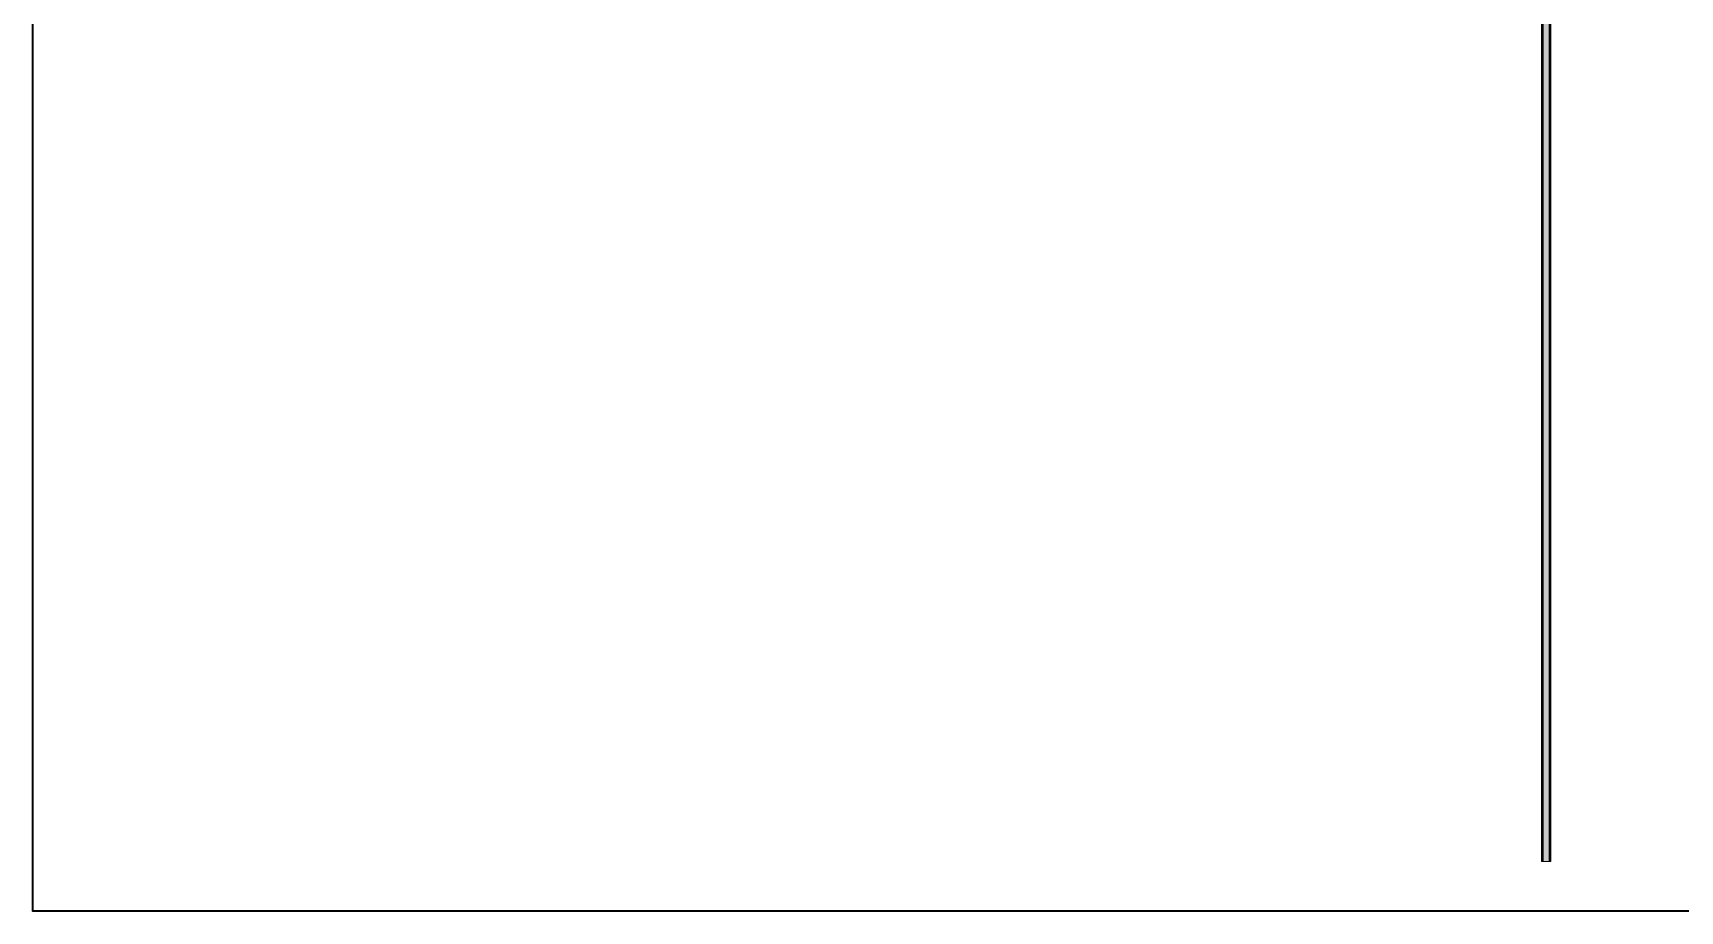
# Model space of a CAD drawing. Header units: inches. Extents: x -2190 to 40245, y -11272 to 33470.
# Drawn here: x -2190 to 18038, y -10460 to 320 of the extents above; entities that cross this region are included whole.
import ezdxf

# ---------------------------------------------------------------- set-up
doc = ezdxf.new("R2010")
doc.units = ezdxf.units.IN
doc.header["$LTSCALE"] = 96
doc.header["$MEASUREMENT"] = 0
for name, color, linetype, lineweight, true_color in [('Terrain Perimeter-1', 7, 'Continuous', 35, 0x000000), ('Walls_  Normal-1', 7, 'Continuous', 35, 0x000000), ('Walls_  Normal-Ext T_Frame - 600 OC - Int_PB Ext_WRC cladding-L1-1', 7, 'Continuous', 35, 0x000000), ('Walls_  Normal-Ext T_Frame - 600 OC - Int_PB Ext_WRC cladding-L2-1', 7, 'Continuous', 35, 0x000000), ('Walls_  Normal-Ext T_Frame - 600 OC - Int_PB Ext_WRC cladding-L3-1', 7, 'Continuous', 35, 0x000000), ('Walls_  Normal-Ext T_Frame - 600 OC - Int_PB Ext_WRC cladding-L4-1', 7, 'Continuous', 35, 0x000000)]:
    doc.layers.add(name, color=color, linetype=linetype, lineweight=lineweight, true_color=true_color)

msp = doc.modelspace()

# ---------------------------------------------------------------- linework, layer by layer
at = {"layer": 'Terrain Perimeter-1'}
msp.add_lwpolyline([(38709.6, 33470), (38709.6, -10460), (-2190.4, -10460), (-2190.4, 33470)], close=True, dxfattribs=at)
at = {"layer": 'Walls_  Normal-1', "color": 8, "true_color": 0x808080}
msp.add_solid([(16350, -9850), (16350, 6410), (16440, -9850), (16440, 6500)], dxfattribs=at)
at = {"layer": 'Walls_  Normal-1', "color": 1, "true_color": 0xff0000}
msp.add_solid([(16335, -9850), (16335, 3330), (16350, -9850), (16350, 3340)], dxfattribs=at)
at = {"layer": 'Walls_  Normal-Ext T_Frame - 600 OC - Int_PB Ext_WRC cladding-L1-1', "color": 18, "linetype": 'Continuous', "lineweight": 0, "true_color": 0x000000}
for p, q in [((16335, 3330), (16335, -9850)), ((16335, -9850), (16450, -9850))]:
    msp.add_line(p, q, dxfattribs=at)
at = {"layer": 'Walls_  Normal-Ext T_Frame - 600 OC - Int_PB Ext_WRC cladding-L2-1', "color": 18, "linetype": 'Continuous', "lineweight": 35, "true_color": 0x000000}
msp.add_line((16350, 3340), (16350, -9850), dxfattribs=at)
at = {"layer": 'Walls_  Normal-Ext T_Frame - 600 OC - Int_PB Ext_WRC cladding-L3-1', "color": 18, "linetype": 'Continuous', "lineweight": 35, "true_color": 0x000000}
msp.add_line((16440, -9850), (16440, 6500), dxfattribs=at)
at = {"layer": 'Walls_  Normal-Ext T_Frame - 600 OC - Int_PB Ext_WRC cladding-L4-1', "color": 18, "linetype": 'Continuous', "lineweight": 0, "true_color": 0x000000}
msp.add_line((16450, -9850), (16450, 6510), dxfattribs=at)

doc.saveas('drawing.dxf')
